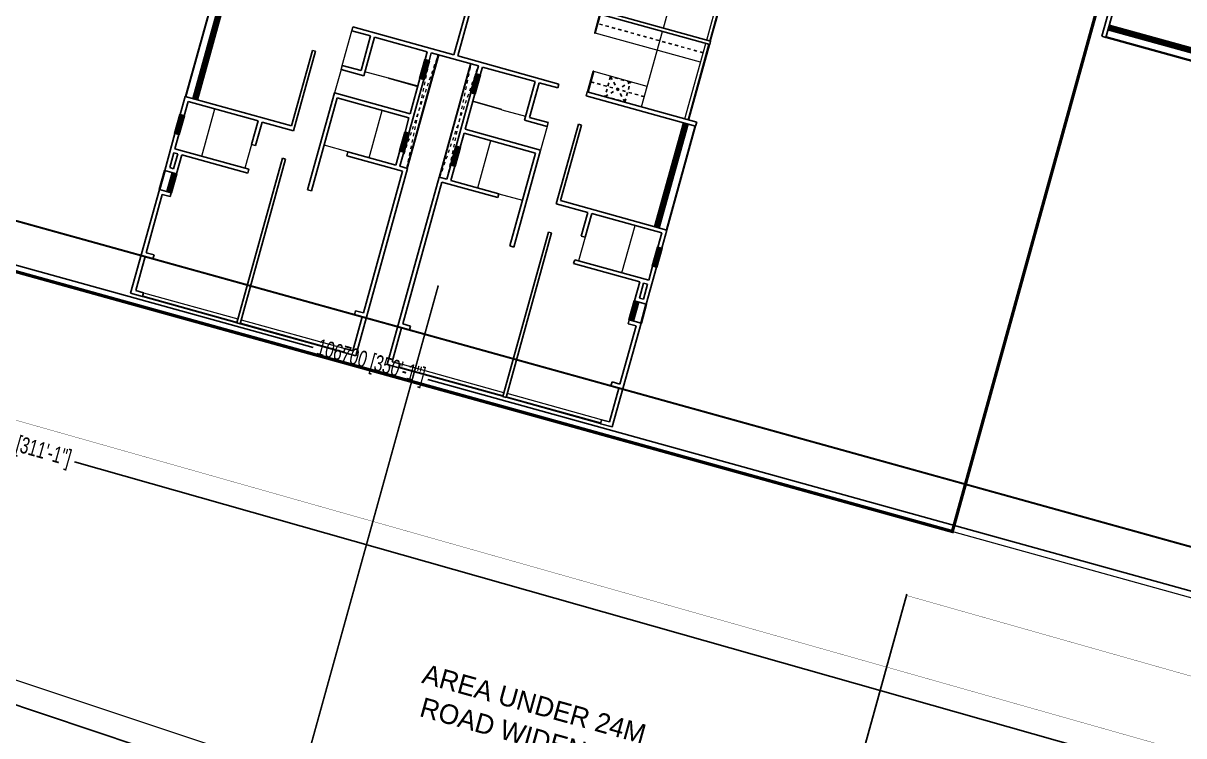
# Model space of a CAD drawing. Header units: millimetres. Extents: x 1330 to 3437, y 431 to 1156.
# Drawn here: x 1446.34 to 1481.87, y 989.61 to 1011.41 of the extents above; entities that cross this region are included whole.
import ezdxf

# ---------------------------------------------------------------- set-up
doc = ezdxf.new("R2010")
doc.units = ezdxf.units.MM
doc.linetypes.add('DASHED', pattern=[0.75, 0.5, -0.25])
doc.linetypes.add('DASHED2', pattern=[0.375, 0.25, -0.125])
for name, color, linetype, lineweight in [('A01 Plot Boundary', 2, 'Continuous', 50), ('A03 Roads', 7, 'Continuous', 15), ('C06 Parapet Wall', 39, 'Continuous', 15), ('F03 Windows', 32, 'Continuous', 35), ('I03 Tile Drop', 250, 'Continuous', 9), ('L02 Handrails & Balustrades', 67, 'Continuous', 15), ('M01 Furniture', 14, 'Continuous', 9), ('T01 Dimenstions Scale 01', 106, 'Continuous', 9), ('U05 Room Names-Scale 2', 7, 'Continuous', 25), ('Z08 Structure above', 250, 'DASHED', 9)]:
    doc.layers.add(name, color=color, linetype=linetype, lineweight=lineweight)
doc.layers.add('C02 Walls 01', color=10, linetype='Continuous')
doc.styles.add('SWIS721LTCNBT', font='stylu.ttf')
doc.styles.add('vka-romans', font='GOTHIC.TTF', dxfattribs={"width": 0.7})
doc.dimstyles.new('vka-dim0100', dxfattribs={"dimscale": 100, "dimtxt": 1, "dimasz": 0.7, "dimexe": 1.5, "dimexo": 2.5, "dimgap": 1, "dimtad": 0, "dimdec": 0, "dimzin": 0, "dimdsep": 46, "dimtxsty": 'vka-romans', "dimblk": 'vkadot', "dimcen": 1.5, "dimdle": 1.5, "dimse1": 1, "dimse2": 1, "dimclrd": 256, "dimclre": 256, "dimclrt": 7, "dimadec": 1, "dimazin": 0, "dimtfac": 1, "dimtdec": 0, "dimtofl": 0, "dimtmove": 2, "dimatfit": 3, "dimfxl": 1, "dimtolj": 1, "dimtzin": 0, "dimarcsym": 0})

# ---------------------------------------------------------------- blocks, each defined once
blk = doc.blocks.new('rgr')
at = {"layer": 'C02 Walls 01', "color": 250}
for p, q in [((-2157403, 771311), (-2157403, 775061)), ((-2157278, 771311), (-2157278, 774936)), ((-2157278, 771311), (-2157403, 771311)), ((-2176365, 765461), (-2176365, 769511)), ((-2176240, 765461), (-2176240, 769511)), ((-2173153, 767961), (-2168903, 767961)), ((-2173153, 767861), (-2168903, 767861)), ((-2168903, 767861), (-2168903, 767961)), ((-2176365, 765461), (-2179578, 765461)), ((-2179578, 765336), (-2179578, 765461)), ((-2178978, 765336), (-2179578, 765336)), ((-2178978, 764236), (-2178978, 765336)), ((-2177178, 765336), (-2178853, 765336)), ((-2178853, 764111), (-2178853, 765336)), ((-2177178, 765086), (-2177178, 765336)), ((-2177053, 765086), (-2177053, 765336)), ((-2175553, 765336), (-2177053, 765336)), ((-2176240, 765461), (-2173028, 765461)), ((-2175553, 765086), (-2175553, 765336)), ((-2175428, 765086), (-2175428, 765336)), ((-2175428, 765336), (-2173753, 765336)), ((-2173753, 764111), (-2173753, 765336)), ((-2173628, 765336), (-2173028, 765336)), ((-2173628, 764236), (-2173628, 765336)), ((-2173028, 765336), (-2173028, 765461)), ((-2172128, 765461), (-2168653, 765461)), ((-2172128, 765336), (-2172128, 765461)), ((-2172128, 765336), (-2168653, 765336)), ((-2168653, 765461), (-2168653, 765336)), ((-2177178, 765086), (-2177053, 765086)), ((-2175428, 765086), (-2175553, 765086)), ((-2180478, 764436), (-2180578, 764436)), ((-2180578, 762036), (-2180578, 764436)), ((-2180478, 761911), (-2180478, 764436)), ((-2177178, 763361), (-2177178, 764486)), ((-2177178, 764486), (-2177053, 764486)), ((-2177053, 762786), (-2177053, 764486)), ((-2175553, 762786), (-2175553, 764486)), ((-2175428, 764486), (-2175553, 764486)), ((-2175428, 763361), (-2175428, 764486)), ((-2172128, 764436), (-2172028, 764436)), ((-2172128, 761911), (-2172128, 764436)), ((-2172028, 762036), (-2172028, 764436)), ((-2178978, 764236), (-2179578, 764236)), ((-2179578, 764111), (-2179578, 764236)), ((-2178853, 764111), (-2179578, 764111)), ((-2173753, 764111), (-2173028, 764111)), ((-2173628, 764236), (-2173028, 764236)), ((-2173028, 764111), (-2173028, 764236)), ((-2177178, 763361), (-2179578, 763361)), ((-2179578, 760286), (-2179578, 763361)), ((-2177178, 763236), (-2179453, 763236)), ((-2179453, 760286), (-2179453, 763236)), ((-2177178, 762786), (-2177178, 763236)), ((-2175428, 763361), (-2173028, 763361)), ((-2175428, 762786), (-2175428, 763236)), ((-2175428, 763236), (-2173153, 763236)), ((-2173153, 760286), (-2173153, 763236)), ((-2173028, 760286), (-2173028, 763361)), ((-2177178, 762786), (-2177053, 762786)), ((-2175428, 762786), (-2175553, 762786)), ((-2177178, 761736), (-2177178, 762186)), ((-2177178, 762186), (-2177053, 762186)), ((-2177053, 761736), (-2177053, 762186)), ((-2175553, 761736), (-2175553, 762186)), ((-2175428, 762186), (-2175553, 762186)), ((-2175428, 761736), (-2175428, 762186)), ((-2180578, 762036), (-2183953, 762036)), ((-2183953, 761461), (-2183953, 762036)), ((-2181603, 761911), (-2183828, 761911)), ((-2183828, 761461), (-2183828, 761911)), ((-2181603, 761161), (-2181603, 761911)), ((-2180478, 761911), (-2181478, 761911)), ((-2181478, 761161), (-2181478, 761911)), ((-2172128, 761911), (-2171128, 761911)), ((-2172028, 762036), (-2168653, 762036)), ((-2171128, 761161), (-2171128, 761911)), ((-2171003, 761911), (-2168778, 761911)), ((-2171003, 761161), (-2171003, 761911)), ((-2168778, 761461), (-2168778, 761911)), ((-2168653, 761461), (-2168653, 762036)), ((-2183953, 761461), (-2183828, 761461)), ((-2177178, 761736), (-2178703, 761736)), ((-2178703, 761611), (-2178703, 761736)), ((-2176928, 761611), (-2178703, 761611)), ((-2176803, 761736), (-2177053, 761736)), ((-2176928, 757111), (-2176928, 761611)), ((-2176803, 755786), (-2176803, 761736)), ((-2175803, 755786), (-2175803, 761736)), ((-2175803, 761736), (-2175553, 761736)), ((-2175678, 757111), (-2175678, 761611)), ((-2175678, 761611), (-2173903, 761611)), ((-2175428, 761736), (-2173903, 761736)), ((-2173903, 761611), (-2173903, 761736)), ((-2168653, 761461), (-2168778, 761461)), ((-2181603, 761161), (-2181478, 761161)), ((-2171003, 761161), (-2171128, 761161)), ((-2183953, 759686), (-2183953, 760861)), ((-2183953, 760861), (-2183828, 760861)), ((-2183828, 760411), (-2183828, 760861)), ((-2180478, 761011), (-2180578, 761011)), ((-2180578, 755786), (-2180578, 761011)), ((-2180478, 755786), (-2180478, 761011)), ((-2172128, 761011), (-2172028, 761011)), ((-2172128, 755786), (-2172128, 761011)), ((-2172028, 755786), (-2172028, 761011)), ((-2168778, 760411), (-2168778, 760861)), ((-2168653, 760861), (-2168778, 760861)), ((-2168653, 759686), (-2168653, 760861)), ((-2183828, 760411), (-2181478, 760411)), ((-2181478, 760286), (-2181478, 760411)), ((-2168778, 760411), (-2171128, 760411)), ((-2171128, 760286), (-2171128, 760411)), ((-2183828, 760286), (-2183703, 760286)), ((-2183828, 759811), (-2183828, 760286)), ((-2183703, 759811), (-2183703, 760286)), ((-2183578, 760286), (-2181478, 760286)), ((-2183578, 759686), (-2183578, 760286)), ((-2179578, 760286), (-2179453, 760286)), ((-2173028, 760286), (-2173153, 760286)), ((-2169028, 760286), (-2171128, 760286)), ((-2169028, 759686), (-2169028, 760286)), ((-2168778, 760286), (-2168903, 760286)), ((-2168903, 759811), (-2168903, 760286)), ((-2168778, 759811), (-2168778, 760286)), ((-2183953, 759686), (-2183578, 759686)), ((-2183828, 759811), (-2183703, 759811)), ((-2168653, 759686), (-2169028, 759686)), ((-2168778, 759811), (-2168903, 759811)), ((-2183953, 759086), (-2183578, 759086)), ((-2183953, 755786), (-2183953, 759086)), ((-2183828, 758961), (-2183578, 758961)), ((-2183828, 757111), (-2183828, 758961)), ((-2183578, 758961), (-2183578, 759086)), ((-2168653, 759086), (-2169028, 759086)), ((-2169028, 758961), (-2169028, 759086)), ((-2168778, 758961), (-2169028, 758961)), ((-2168778, 757111), (-2168778, 758961)), ((-2168653, 755786), (-2168653, 759086)), ((-2183828, 757111), (-2183578, 757111)), ((-2183828, 756986), (-2183578, 756986)), ((-2183828, 755911), (-2183828, 756986)), ((-2183578, 756986), (-2183578, 757111)), ((-2177178, 757111), (-2176928, 757111)), ((-2177178, 757111), (-2177178, 756986)), ((-2177178, 756986), (-2176928, 756986)), ((-2176928, 755911), (-2176928, 756986)), ((-2175428, 757111), (-2175678, 757111)), ((-2175428, 756986), (-2175678, 756986)), ((-2175678, 755911), (-2175678, 756986)), ((-2175428, 757111), (-2175428, 756986)), ((-2168778, 757111), (-2169028, 757111)), ((-2169028, 756986), (-2169028, 757111)), ((-2168778, 756986), (-2169028, 756986)), ((-2168778, 755911), (-2168778, 756986)), ((-2183953, 755786), (-2183578, 755786)), ((-2183828, 755911), (-2183578, 755911)), ((-2183578, 755786), (-2183578, 755911)), ((-2180578, 755786), (-2180478, 755786)), ((-2177178, 755911), (-2176928, 755911)), ((-2177178, 755911), (-2177178, 755786)), ((-2177178, 755786), (-2176803, 755786)), ((-2175428, 755786), (-2175803, 755786)), ((-2175428, 755911), (-2175678, 755911)), ((-2175428, 755911), (-2175428, 755786)), ((-2172028, 755786), (-2172128, 755786)), ((-2168778, 755911), (-2169028, 755911)), ((-2169028, 755786), (-2169028, 755911)), ((-2168653, 755786), (-2169028, 755786))]:
    blk.add_line(p, q, dxfattribs=at)
at = {"layer": 'C06 Parapet Wall', "color": 250}
for p, q in [((-2169028, 767961), (-2169028, 770961)), ((-2169028, 765461), (-2169028, 767861)), ((-2178103, 764236), (-2178103, 764248)), ((-2178103, 764248), (-2177178, 764248)), ((-2178103, 764236), (-2177178, 764236)), ((-2174503, 764248), (-2175428, 764248)), ((-2174503, 764236), (-2175428, 764236)), ((-2174503, 764236), (-2174503, 764248)), ((-2183578, 755911), (-2180578, 755911)), ((-2180478, 755911), (-2177178, 755911)), ((-2172128, 755911), (-2175428, 755911)), ((-2169028, 755911), (-2172028, 755911))]:
    blk.add_line(p, q, dxfattribs=at)
at = {"layer": 'F03 Windows', "color": 250}
for p, q in [((-2153978, 771686), (-2157278, 771686)), ((-2153978, 771645), (-2157278, 771645)), ((-2153978, 771603), (-2157278, 771603)), ((-2153978, 771561), (-2157278, 771561)), ((-2183703, 762036), (-2183703, 765336)), ((-2183661, 762036), (-2183661, 765336)), ((-2183619, 762036), (-2183619, 765336)), ((-2183578, 762036), (-2183578, 765336)), ((-2169028, 762036), (-2169028, 765336)), ((-2168986, 762036), (-2168986, 765336)), ((-2168944, 762036), (-2168944, 765336)), ((-2168903, 762036), (-2168903, 765336)), ((-2177178, 764486), (-2177178, 765086)), ((-2177136, 764486), (-2177136, 765086)), ((-2177094, 764486), (-2177094, 765086)), ((-2177053, 764486), (-2177053, 765086)), ((-2175553, 764486), (-2175553, 765086)), ((-2175511, 764486), (-2175511, 765086)), ((-2175469, 764486), (-2175469, 765086)), ((-2175428, 764486), (-2175428, 765086)), ((-2177178, 762186), (-2177178, 762786)), ((-2177136, 762186), (-2177136, 762786)), ((-2177094, 762186), (-2177094, 762786)), ((-2177053, 762186), (-2177053, 762786)), ((-2175553, 762186), (-2175553, 762786)), ((-2175511, 762186), (-2175511, 762786)), ((-2175469, 762186), (-2175469, 762786)), ((-2175428, 762186), (-2175428, 762786)), ((-2183953, 760861), (-2183953, 761461)), ((-2183911, 760861), (-2183911, 761461)), ((-2183869, 760861), (-2183869, 761461)), ((-2183828, 760861), (-2183828, 761461)), ((-2168778, 760861), (-2168778, 761461)), ((-2168736, 760861), (-2168736, 761461)), ((-2168694, 760861), (-2168694, 761461)), ((-2168653, 760861), (-2168653, 761461)), ((-2183953, 759086), (-2183953, 759686)), ((-2183703, 759086), (-2183703, 759686)), ((-2183661, 759086), (-2183661, 759686)), ((-2183619, 759086), (-2183619, 759686)), ((-2183578, 759086), (-2183578, 759686)), ((-2169028, 759086), (-2169028, 759686)), ((-2168986, 759086), (-2168986, 759686)), ((-2168944, 759086), (-2168944, 759686)), ((-2168903, 759086), (-2168903, 759686)), ((-2168653, 759086), (-2168653, 759686))]:
    blk.add_line(p, q, dxfattribs=at)
at = {"layer": 'I03 Tile Drop', "color": 250}
for p, q in [((-2170403, 767961), (-2170403, 771561)), ((-2170403, 765461), (-2170403, 767861)), ((-2170403, 765461), (-2170403, 767861)), ((-2179578, 764236), (-2179578, 765336)), ((-2179578, 764111), (-2179578, 763361)), ((-2178103, 764236), (-2178853, 764236)), ((-2174503, 764236), (-2173753, 764236)), ((-2173028, 764111), (-2173028, 763361)), ((-2178028, 761736), (-2178028, 763236)), ((-2174578, 761736), (-2174578, 763236)), ((-2182978, 760411), (-2182978, 761911)), ((-2169628, 760411), (-2169628, 761911)), ((-2178703, 761736), (-2179453, 761736)), ((-2173903, 761736), (-2173153, 761736)), ((-2181603, 761161), (-2181603, 760411)), ((-2171003, 761161), (-2171003, 760411)), ((-2183578, 756986), (-2180578, 756986)), ((-2180478, 756986), (-2177178, 756986)), ((-2172128, 756986), (-2175428, 756986)), ((-2169028, 756986), (-2172028, 756986))]:
    blk.add_line(p, q, dxfattribs=at)
at = {"layer": 'L02 Handrails & Balustrades', "color": 250}
for p, q in [((-2157278, 771336), (-2153978, 771336)), ((-2157278, 771311), (-2153978, 771311)), ((-2168928, 767961), (-2168928, 770961)), ((-2168903, 767961), (-2168903, 770961)), ((-2168928, 765461), (-2168928, 767861)), ((-2168903, 765461), (-2168903, 767861)), ((-2183953, 765336), (-2183953, 762036)), ((-2183928, 765336), (-2183928, 762036)), ((-2176828, 761736), (-2176828, 765336)), ((-2176803, 761736), (-2176803, 765336)), ((-2175803, 761736), (-2175803, 765336)), ((-2175778, 761736), (-2175778, 765336)), ((-2168678, 765336), (-2168678, 762036)), ((-2168653, 765336), (-2168653, 762036)), ((-2183578, 755811), (-2180578, 755811)), ((-2183578, 755786), (-2180578, 755786)), ((-2180478, 755811), (-2177178, 755811)), ((-2180478, 755786), (-2177178, 755786)), ((-2172128, 755811), (-2175428, 755811)), ((-2172128, 755786), (-2175428, 755786)), ((-2169028, 755811), (-2172028, 755811)), ((-2169028, 755786), (-2172028, 755786))]:
    blk.add_line(p, q, dxfattribs=at)
at = {"layer": 'M01 Furniture', "color": 250}
for p, q in [((-2172403, 767861), (-2172403, 767261)), ((-2172378, 767861), (-2172378, 767261)), ((-2169028, 767261), (-2172378, 767261)), ((-2172128, 766111), (-2172128, 765461)), ((-2170403, 766111), (-2172103, 766111)), ((-2172103, 766111), (-2172103, 765461))]:
    blk.add_line(p, q, dxfattribs=at)
for centre, start, end in [((-2172390, 767261), 180, 0), ((-2172115, 766111), 0, 180)]:
    blk.add_arc(centre, 12.5, start, end, dxfattribs=at)
at = {"layer": 'Z08 Structure above', "color": 250, "lineweight": -2, "ltscale": 200}
for p, q in [((-2169028, 767561), (-2172378, 767561)), ((-2171569, 766103), (-2170936, 765470)), ((-2171569, 765470), (-2170936, 766103)), ((-2170403, 765786), (-2172103, 765786))]:
    blk.add_line(p, q, dxfattribs=at)
at = {"layer": 'Z08 Structure above', "color": 250, "ltscale": 200}
for p, q in [((-2176828, 761736), (-2177053, 765336)), ((-2177053, 761736), (-2176828, 765336)), ((-2175778, 761736), (-2175553, 765336)), ((-2175553, 761736), (-2175778, 765336))]:
    blk.add_line(p, q, dxfattribs=at)
at = {"layer": 'Z08 Structure above', "color": 250, "lineweight": -2, "ltscale": 200}
blk.add_lwpolyline([(-2171569, 765470), (-2170936, 765470), (-2170936, 766103), (-2171569, 766103)], close=True, dxfattribs=at)
blk = doc.blocks.new('vkadot')
at = {"layer": 'T01 Dimenstions Scale 01'}
for q in [(-0.85, 0), (0, 0.85), (0.85, 0), (0, -0.85)]:
    blk.add_line((0, 0), q, dxfattribs=at)
blk.add_circle((0, 0), 0.579, dxfattribs=at)
blk = doc.blocks.new('*D5')
at = {"layer": 'T01 Dimenstions Scale 01', "lineweight": -2, "transparency": 16777216}
for p, q in [((-2072679, 42978), (-2021253, 42978)), ((-1966179, 42978), (-2017605, 42978))]:
    blk.add_line(p, q, dxfattribs=at)
at = {"layer": 'T01 Dimenstions Scale 01', "lineweight": -2, "transparency": 16777216, "xscale": 100, "yscale": 100, "zscale": 100, "rotation": 180}
blk.add_blockref('vkadot', (-2072779, 42978), dxfattribs=at)
at = {"layer": 'T01 Dimenstions Scale 01', "lineweight": -2, "transparency": 16777216, "xscale": 100, "yscale": 100, "zscale": 100}
blk.add_blockref('vkadot', (-1966079, 42978), dxfattribs=at)
at = {"layer": 'T01 Dimenstions Scale 01', "color": 7, "transparency": 16777216, "insert": (-2019429, 42978), "char_height": 500, "attachment_point": 5, "style": 'vka-romans'}
blk.add_mtext('\\A1;106700 [350\'-1"]', dxfattribs=at)
blk = doc.blocks.new('*D72')
at = {"layer": 'T01 Dimenstions Scale 01', "lineweight": -2, "transparency": 16777216}
for p, q in [((-2072716, 32358), (-2021288, 29710)), ((-1966216, 26875), (-2017644, 29523))]:
    blk.add_line(p, q, dxfattribs=at)
at = {"layer": 'T01 Dimenstions Scale 01', "lineweight": -2, "transparency": 16777216, "xscale": 100, "yscale": 100, "zscale": 100}
for p, rotation in [((-2072816, 32363), 177.0528692918299), ((-1966116, 26870), 357.0528692918299)]:
    blk.add_blockref('vkadot', p, dxfattribs=dict(at, rotation=rotation))
at = {"layer": 'T01 Dimenstions Scale 01', "color": 7, "transparency": 16777216, "insert": (-2019466, 29616), "char_height": 500, "attachment_point": 5, "rotation": 357.0529, "style": 'vka-romans'}
blk.add_mtext('\\A1;106841 [350\'-6"]', dxfattribs=at)
blk = doc.blocks.new('*D88')
at = {"layer": 'T01 Dimenstions Scale 01', "lineweight": -2, "transparency": 16777216}
for p, q in [((-2076372, 37928), (-2030782, 37673)), ((-1981768, 37398), (-2027358, 37654))]:
    blk.add_line(p, q, dxfattribs=at)
at = {"layer": 'T01 Dimenstions Scale 01', "lineweight": -2, "transparency": 16777216, "xscale": 100, "yscale": 100, "zscale": 100}
for p, rotation in [((-2076472, 37929), 179.6789076011555), ((-1981668, 37398), 359.6789076011555)]:
    blk.add_blockref('vkadot', p, dxfattribs=dict(at, rotation=rotation))
at = {"layer": 'T01 Dimenstions Scale 01', "color": 7, "transparency": 16777216, "insert": (-2029070, 37663), "char_height": 500, "attachment_point": 5, "rotation": 359.6789, "style": 'vka-romans'}
blk.add_mtext('\\A1;94806 [311\'-1"]', dxfattribs=at)
blk = doc.blocks.new('efdf')
at = {"color": 250, "ltscale": 0.15}
blk.add_lwpolyline([(-1857348, 767212.8), (-1857348, 752032.3), (-1858337.5, 752032.3), (-1856358.6, 750797.7), (-1857348, 750797.7), (-1857348, 740896.4)], dxfattribs=at)
at = {"layer": 'A03 Roads', "linetype": 'DASHED2', "ltscale": 5500, "const_width": 10}
blk.add_lwpolyline([(-1857327.9, 767170), (-1837751.8, 767060.3), (-1776044.6, 769636.6)], dxfattribs=at)
blk = doc.blocks.new('fdgdg')
at = {"color": 1, "linetype": 'DASHED', "ltscale": 1000, "true_color": 0xf00000, "const_width": 60}
blk.add_lwpolyline([(-1966078.8, 76111), (-1977454.2, 76111), (-1977454.2, 91360.5), (-2061404.2, 91360.5), (-2061404.2, 76110.5), (-2072778.8, 76111), (-2072778.8, 44286), (-1966078.8, 44286), (-1966078.8, 76111)], close=True, dxfattribs=at)
at = {"linetype": 'DASHED', "ltscale": 3000, "const_width": 50}
blk.add_lwpolyline([(-2018068.5, 12797.8), (-2018068.5, 45833)], dxfattribs=at)
at = {"layer": 'A01 Plot Boundary', "color": 20, "lineweight": 15, "ltscale": 3}
blk.add_lwpolyline([(-2088529.1, 40388.2), (-2088463, 42622.6), (-2087996.9, 59368.8), (-2087067.7, 90485.6), (-2073535.1, 89347.6), (-2072535.5, 102199.1), (-2065980.8, 101663.5), (-2064204, 104416.2), (-2065252.5, 115689.1), (-2066924.2, 124357.3), (-2071905.6, 146926.1), (-2073487, 154803), (-2068017.3, 158157.3), (-2023645.3, 168789.7), (-2000452.3, 139301.3), (-1999182.6, 136886.5), (-1963717.9, 99409.4), (-1931977, 25833.1), (-2088713.1, 33902.3)], close=True, dxfattribs=at)
at = {"layer": 'A03 Roads', "color": 5, "linetype": 'DASHED2', "ltscale": 5500, "const_width": 10}
blk.add_lwpolyline([(-2104235.9, 41210.5), (-2076468, 38669.8), (-1981663.7, 38138.5), (-1920413.7, 40695.6)], dxfattribs=at)
blk.add_blockref('rgr', (156873.3, -712700.4))
at = {"layer": 'U05 Room Names-Scale 2', "ltscale": 3000, "insert": (-2011814.2, 32972.9), "char_height": 600, "width": 8327.66, "attachment_point": 8, "style": 'SWIS721LTCNBT'}
blk.add_mtext('AREA UNDER 24M ROAD WIDENING ', dxfattribs=at)
at = {"layer": 'T01 Dimenstions Scale 01'}
dim = blk.add_linear_dim(base=(-1966078.8, 42978.3), p1=(-2072778.8, 44286), p2=(-1966078.8, 44286), dimstyle='vka-dim0100', override={"dimtxt": 5, "dimasz": 1, "dimfxl": 3}, dxfattribs=at)
dim.commit()
dim.dimension.update_dxf_attribs({"geometry": '*D5', "text_midpoint": (-2019428.8, 42978.3), "dimtype": 128})
for p1, p2, distance, picture, middle in [((-2076468, 38669.8), (-1981663.7, 38138.5), -740.9, '*D88', (-2029070, 37663.3)), ((-1966078.8, 27588.8), (-2072778.8, 33082), 719.9, '*D72', (-2019465.9, 29616.4))]:
    dim = blk.add_aligned_dim(p1=p1, p2=p2, distance=distance, dimstyle='vka-dim0100', override={"dimtxt": 5, "dimasz": 1, "dimfxl": 3}, dxfattribs=at)
    dim.commit()
    dim.dimension.update_dxf_attribs({"geometry": picture, "text_midpoint": middle})

msp = doc.modelspace()

# ---------------------------------------------------------------- linework, layer by layer
at = {"linetype": 'Continuous', "lineweight": 0, "elevation": 91.374, "flags": 128}
msp.add_lwpolyline([(1404.06976, 1015.47378), (1509.78051, 986.1595), (1519.08652, 1019.71806), (1508.12488, 1022.7578), (1512.19988, 1037.45274), (1428.41183, 1060.68772), (1424.33682, 1045.99278), (1413.37577, 1049.03235)], close=True, dxfattribs=at)
at = {"color": 4, "linetype": 'Continuous', "lineweight": 0, "const_width": 0.1, "elevation": 91.374, "flags": 128}
msp.add_lwpolyline([(1488.16924, 1044.1166), (1474.78822, 995.86309), (1439.06146, 1005.77036), (1452.44247, 1054.02387)], close=True, dxfattribs=at)

# ---------------------------------------------------------------- block references
at = {"rotation": 344.5009561756062}
for name, p, xscale, yscale, zscale in [('fdgdg', (3391.48391, 419.95016, 91.374), 0.0009999999999999998, 0.0009999999999999998, 0.0009999999999999998), ('efdf', (3058.18882, -241.69152, 91.374), 0.001, 0.001, 0.001)]:
    msp.add_blockref(name, p, dxfattribs=dict(at, xscale=xscale, yscale=yscale, zscale=zscale))

doc.saveas('drawing.dxf')
